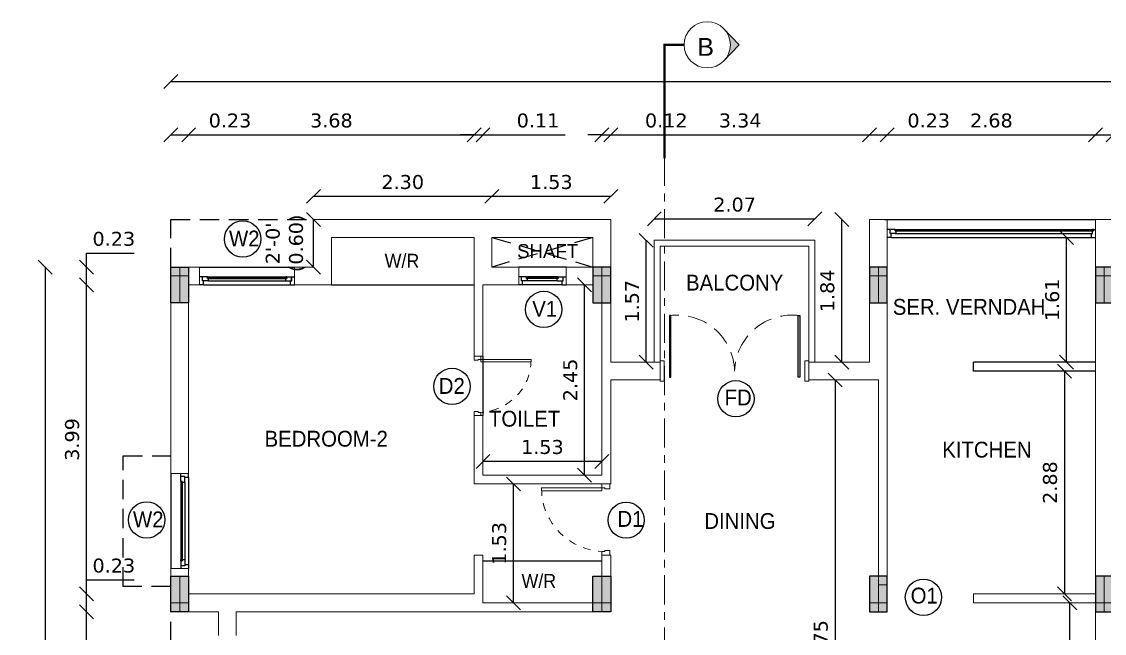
# Model space of a CAD drawing. Header units: metres. Extents: x 922 to 1088, y 813 to 878.
# Drawn here: x 1018.71 to 1032.67, y 835.7 to 843.59 of the extents above; entities that cross this region are included whole.
import ezdxf
from ezdxf.enums import TextEntityAlignment as Align

# ---------------------------------------------------------------- set-up
doc = ezdxf.new("R2010")
doc.units = ezdxf.units.M
doc.header["$MEASUREMENT"] = 0
doc.header["$PDMODE"] = 2
doc.header["$PDSIZE"] = 50
doc.linetypes.add('CENTER', pattern=[2, 1.25, -0.25, 0.25, -0.25])
doc.linetypes.add('HIDDEN', pattern=[0.375, 0.25, -0.125])
doc.layers.get('0').update_dxf_attribs({"lineweight": 0})
doc.layers.get('Defpoints').update_dxf_attribs({"lineweight": 0})
for name, color, linetype in [('ABOVE', 250, 'HIDDEN'), ('col hat', 254, 'Continuous'), ('COLUMN', 2, 'Continuous'), ('F.COL', 5, 'Continuous'), ('glass', 4, 'Continuous'), ('LEVEL', 40, 'Continuous'), ('ROOM TEXT SCH', 7, 'Continuous'), ('WIN TEXT', 7, 'Continuous'), ('window', 252, 'Continuous')]:
    doc.layers.add(name, color=color, linetype=linetype)
for name, color, linetype, lineweight in [('DOOR', 8, 'Continuous', 0), ('ED', 30, 'Continuous', 0), ('ROOM TEXT', 7, 'Continuous', 0), ('SECLINE', 2, 'CENTER', 0), ('TITLE', 222, 'Continuous', 0), ('wall', 7, 'Continuous', 0)]:
    doc.layers.add(name, color=color, linetype=linetype, lineweight=lineweight)
doc.styles.add('GRIDTEXT', font='arial.ttf', dxfattribs={"height": 6})
doc.styles.get("Standard").update_dxf_attribs({"font": 'verdana.ttf', "height": 0.18})
doc.styles.add('UATEXT', font='GOTHIC.TTF')
doc.styles.add('USA TEXT', font='GOTHIC.TTF', dxfattribs={"width": 0.8})
doc.dimstyles.new('ED', dxfattribs={"dimscale": 0, "dimtxt": 0.18, "dimasz": 0.18, "dimexe": 0, "dimexo": 0, "dimgap": 0.09, "dimtad": 1, "dimtoh": 1, "dimzin": 3, "dimdsep": 46, "dimtxsty": 'Standard', "dimblk": 'OBLIQUE', "dimcen": 0.09, "dimse1": 1, "dimse2": 1, "dimclrd": 251, "dimclrt": 30, "dimadec": 0, "dimazin": 0, "dimtfac": 1, "dimtmove": 0, "dimatfit": 3, "dimldrblk": 'ARCHTICK', "dimfxl": 0, "dimtolj": 1, "dimtzin": 0, "dimarcsym": 0})

# ---------------------------------------------------------------- blocks, each defined once
blk = doc.blocks.new('VEN')
at = {"layer": 'window', "color": 252}
for p, q in [((-4, 10.53), (-4, 12)), ((0, 10), (0, 12)), ((-1.97, 10.53), (-4, 10.53)), ((-2, 10.5), (-4, 10.5)), ((-4, 8.02), (-4, 10.5)), ((-3.23, 8.02), (-4, 8.02)), ((-3.5, 8), (-4, 8)), ((-4, 8), (-4, 7.5)), ((-3.5, 7.5), (-4, 7.5)), ((-3.5, 7.5), (-3.5, 8)), ((-3.23, 8.02), (-3.23, 7.5)), ((-2, 7.5), (-3.23, 7.5)), ((-2, 7.5), (-2, 10.5)), ((-1.97, 10), (-1.97, 10.53)), ((0, 10), (-1.97, 10)), ((0, 10), (0, -10)), ((-3.5, -7.5), (-4, -7.5)), ((-4, -8), (-4, -7.5)), ((-3.5, -8), (-4, -8)), ((-4, -8.02), (-4, -10.5)), ((-3.23, -8.02), (-4, -8.02)), ((-2, -10.5), (-4, -10.5)), ((-4, -10.53), (-4, -12)), ((-1.97, -10.53), (-4, -10.53)), ((-3.5, -7.5), (-3.5, -8)), ((-3.49, -8), (-3.25, -8)), ((-2, -7.5), (-3.23, -7.5)), ((-3.23, -8.02), (-3.23, -7.5)), ((-2, -7.5), (-2, -10.5)), ((0, -10), (-1.97, -10)), ((-1.97, -10), (-1.97, -10.53)), ((0, -10), (0, -12))]:
    blk.add_line(p, q, dxfattribs=at)
at = {"layer": 'window', "color": 250}
for p, q in [((-4, 7.5), (-4, -7.5)), ((-2, 7.5), (-2, -7.5))]:
    blk.add_line(p, q, dxfattribs=at)
at = {"layer": 'window', "color": 4}
for p, q in [((-3.49, 8), (-3.49, -8)), ((-3.49, 8), (-3.25, 8)), ((-3.25, 8), (-3.25, -8))]:
    blk.add_line(p, q, dxfattribs=at)
blk = doc.blocks.new('door 3')
at = {"layer": 'DOOR', "color": 252}
for p, q in [((0, 36), (0, 33.54)), ((0, 33.54), (2.5, 33.54)), ((2.5, 34.04), (4, 34.04)), ((2.5, 34.04), (2.5, 33.54)), ((4, 36), (4, 34.04)), ((0, 2.5), (0, 0)), ((0, 2.5), (2.5, 2.5)), ((2.5, 2.5), (2.5, 2)), ((2.5, 2), (4, 2)), ((4, 2), (4, 0))]:
    blk.add_line(p, q, dxfattribs=at)
at = {"layer": 'DOOR'}
blk.add_lwpolyline([(34.54, 2), (4, 2), (4, 3.5), (34.54, 3.5)], close=True, dxfattribs=at)
at = {"layer": 'DOOR', "color": 233, "linetype": 'HIDDEN'}
blk.add_arc((2.5, 2), 32.03, 0, 90, dxfattribs=at)
blk = doc.blocks.new('WIN LARGE')
at = {"layer": 'window', "color": 252}
for p, q in [((-22, 9), (-24, 9)), ((-22.53, 7.03), (-22.53, 5)), ((-22, 7.03), (-22.53, 7.03)), ((-22.5, 7), (-22.5, 5)), ((-19.5, 7), (-22.5, 7)), ((-22, 9), (22, 9)), ((-22, 9), (-22, 7.03)), ((-20.02, 5.77), (-20.02, 5)), ((-20.02, 5.77), (-19.5, 5.77)), ((-20, 5.5), (-20, 5)), ((-19.5, 5.5), (-20, 5.5)), ((-19.5, 7), (-19.5, 5.77)), ((-19.5, 5.5), (-19.5, 5)), ((19.5, 7), (22.5, 7)), ((19.5, 7), (19.5, 5.77)), ((20.02, 5.77), (19.5, 5.77)), ((19.5, 5.5), (20, 5.5)), ((19.5, 5.5), (19.5, 5)), ((20, 5.51), (20, 5.75)), ((20, 5.5), (20, 5)), ((20.02, 5.77), (20.02, 5)), ((22, 9), (22, 7.03)), ((22, 9), (24, 9)), ((22, 7.03), (22.53, 7.03)), ((22.5, 7), (22.5, 5)), ((22.53, 7.03), (22.53, 5)), ((-22.53, 5), (-24, 5)), ((-24, 0), (24, 0)), ((-20.02, 5), (-22.5, 5)), ((-20, 5), (-19.5, 5)), ((20, 5), (19.5, 5)), ((20.02, 5), (22.5, 5)), ((22.53, 5), (24, 5))]:
    blk.add_line(p, q, dxfattribs=at)
at = {"layer": 'window', "color": 4}
for p, q in [((-20, 5.75), (20, 5.75)), ((-20, 5.51), (-20, 5.75)), ((-20, 5.51), (20, 5.51))]:
    blk.add_line(p, q, dxfattribs=at)
at = {"layer": 'window', "color": 250}
for p, q in [((-19.5, 7), (19.5, 7)), ((-19.5, 5), (19.5, 5))]:
    blk.add_line(p, q, dxfattribs=at)
blk = doc.blocks.new('A$C2E3D07F4')
at = {"layer": 'col hat'}
h = blk.add_hatch(color=256, dxfattribs=at)
h.paths.add_polyline_path([(-4.5, 0), (-9, 0), (-9, -4.5), (-4.5, -4.5)])
h.paths.add_polyline_path([(-4.5, -4.5), (0, -4.5), (0, 0), (-4.5, 0)])
h.paths.add_polyline_path([(-4.5, -18), (0, -18), (0, -4.5), (-4.5, -4.5)])
h.paths.add_polyline_path([(-4.5, -4.5), (-9, -4.5), (-9, -18), (-4.5, -18)])
at = {"layer": 'COLUMN', "linetype": 'ByBlock'}
blk.add_lwpolyline([(0, 0), (-9, 0), (-9, -18), (0, -18)], close=True, dxfattribs=at)
at = {"layer": 'Defpoints', "color": 1}
for p, q in [((-4.5, 0), (-4.5, -18)), ((-9, -4.5), (0, -4.5))]:
    blk.add_line(p, q, dxfattribs=at)
blk = doc.blocks.new('fc')
at = {"layer": 'F.COL'}
h = blk.add_hatch(color=256, dxfattribs=at)
h.paths.add_polyline_path([(-4.5, 9), (-18, 9), (-18, 4.5), (-4.5, 4.5)])
h.paths.add_polyline_path([(-4.5, 4.5), (-18, 4.5), (-18, 0), (-4.5, 0)])
h.paths.add_polyline_path([(0, 4.5), (-4.5, 4.5), (-4.5, 0), (0, 0)])
h.paths.add_polyline_path([(0, 9), (-4.5, 9), (-4.5, 4.5), (0, 4.5)])
at = {"layer": 'Defpoints', "color": 1}
for p, q in [((-4.5, 0), (-4.5, 9)), ((0, 4.5), (-18, 4.5))]:
    blk.add_line(p, q, dxfattribs=at)
at = {"layer": 'F.COL'}
blk.add_lwpolyline([(-18, 9), (-18, 0), (0, 0), (0, 9)], close=True, dxfattribs=at)
blk = doc.blocks.new('_Oblique')
at = {"color": 0, "linetype": 'ByBlock', "lineweight": -2}
blk.add_line((-0.5, -0.5), (0.5, 0.5), dxfattribs=at)
blk = doc.blocks.new('*D93')
at = {"layer": 'Defpoints', "color": 0}
for p in [(1020.867, 842.131), (1020.637, 840.425), (1020.867, 840.425)]:
    blk.add_point(p, dxfattribs=at)
at = {"layer": 'ED', "color": 251, "lineweight": -2}
for p, q in [((1020.637, 842.131), (1020.867, 842.131)), ((1020.867, 842.131), (1021.754, 842.131))]:
    blk.add_line(p, q, dxfattribs=at)
at = {"layer": 'ED', "color": 251, "lineweight": -2, "xscale": 0.18, "yscale": 0.18, "zscale": 0.18, "rotation": 180}
blk.add_blockref('_Oblique', (1020.637, 842.131), dxfattribs=at)
at = {"layer": 'ED', "color": 251, "lineweight": -2, "xscale": 0.18, "yscale": 0.18, "zscale": 0.18}
blk.add_blockref('_Oblique', (1020.867, 842.131), dxfattribs=at)
at = {"layer": 'ED', "color": 30, "insert": (1021.4, 842.315), "char_height": 0.18, "attachment_point": 5}
blk.add_mtext('\\A1;0.23', dxfattribs=at)
blk = doc.blocks.new('_ArchTick')
at = {"color": 0, "const_width": 0.15}
blk.add_lwpolyline([(-0.5, -0.5), (0.5, 0.5)], dxfattribs=at)
blk = doc.blocks.new('*D94')
at = {"layer": 'Defpoints', "color": 0}
for p in [(1024.548, 842.131), (1024.548, 840.808), (1020.867, 840.425)]:
    blk.add_point(p, dxfattribs=at)
at = {"layer": 'ED', "color": 251, "lineweight": -2}
blk.add_line((1020.867, 842.131), (1024.548, 842.131), dxfattribs=at)
at = {"layer": 'ED', "color": 251, "lineweight": -2, "xscale": 0.18, "yscale": 0.18, "zscale": 0.18, "rotation": 180}
blk.add_blockref('_Oblique', (1020.867, 842.131), dxfattribs=at)
at = {"layer": 'ED', "color": 251, "lineweight": -2, "xscale": 0.18, "yscale": 0.18, "zscale": 0.18}
blk.add_blockref('_Oblique', (1024.548, 842.131), dxfattribs=at)
at = {"layer": 'ED', "color": 30, "insert": (1022.707, 842.315), "char_height": 0.18, "attachment_point": 5}
blk.add_mtext('\\A1;3.68', dxfattribs=at)
blk = doc.blocks.new('*D95')
at = {"layer": 'Defpoints', "color": 0}
for p in [(1024.662, 842.131), (1024.548, 840.808), (1024.662, 840.195)]:
    blk.add_point(p, dxfattribs=at)
at = {"layer": 'ED', "color": 251, "lineweight": -2}
for p, q in [((1024.548, 842.131), (1024.368, 842.131)), ((1024.548, 842.131), (1024.662, 842.131)), ((1024.662, 842.131), (1025.721, 842.131))]:
    blk.add_line(p, q, dxfattribs=at)
at = {"layer": 'ED', "color": 251, "lineweight": -2, "xscale": 0.18, "yscale": 0.18, "zscale": 0.18}
blk.add_blockref('_Oblique', (1024.548, 842.131), dxfattribs=at)
at = {"layer": 'ED', "color": 251, "lineweight": -2, "xscale": 0.18, "yscale": 0.18, "zscale": 0.18, "rotation": 180}
blk.add_blockref('_Oblique', (1024.662, 842.131), dxfattribs=at)
at = {"layer": 'ED', "color": 30, "insert": (1025.371, 842.315), "char_height": 0.18, "attachment_point": 5}
blk.add_mtext('\\A1;0.11', dxfattribs=at)
blk = doc.blocks.new('*D96')
at = {"layer": 'Defpoints', "color": 0}
for p in [(1026.31, 842.131), (1026.31, 841.038), (1026.195, 839.965)]:
    blk.add_point(p, dxfattribs=at)
at = {"layer": 'ED', "color": 251, "lineweight": -2}
for p, q in [((1026.195, 842.131), (1026.015, 842.131)), ((1026.195, 842.131), (1026.31, 842.131)), ((1026.31, 842.131), (1027.38, 842.131))]:
    blk.add_line(p, q, dxfattribs=at)
at = {"layer": 'ED', "color": 251, "lineweight": -2, "xscale": 0.18, "yscale": 0.18, "zscale": 0.18}
blk.add_blockref('_Oblique', (1026.195, 842.131), dxfattribs=at)
at = {"layer": 'ED', "color": 251, "lineweight": -2, "xscale": 0.18, "yscale": 0.18, "zscale": 0.18, "rotation": 180}
blk.add_blockref('_Oblique', (1026.31, 842.131), dxfattribs=at)
at = {"layer": 'ED', "color": 30, "insert": (1027.025, 842.315), "char_height": 0.18, "attachment_point": 5}
blk.add_mtext('\\A1;0.12', dxfattribs=at)
blk = doc.blocks.new('*D97')
at = {"layer": 'Defpoints', "color": 0}
for p in [(1029.645, 842.131), (1026.31, 841.038), (1029.645, 841.038)]:
    blk.add_point(p, dxfattribs=at)
at = {"layer": 'ED', "color": 251, "lineweight": -2}
blk.add_line((1026.31, 842.131), (1029.645, 842.131), dxfattribs=at)
at = {"layer": 'ED', "color": 251, "lineweight": -2, "xscale": 0.18, "yscale": 0.18, "zscale": 0.18, "rotation": 180}
blk.add_blockref('_Oblique', (1026.31, 842.131), dxfattribs=at)
at = {"layer": 'ED', "color": 251, "lineweight": -2, "xscale": 0.18, "yscale": 0.18, "zscale": 0.18}
blk.add_blockref('_Oblique', (1029.645, 842.131), dxfattribs=at)
at = {"layer": 'ED', "color": 30, "insert": (1027.978, 842.315), "char_height": 0.18, "attachment_point": 5}
blk.add_mtext('\\A1;3.34', dxfattribs=at)
blk = doc.blocks.new('*D98')
at = {"layer": 'Defpoints', "color": 0}
for p in [(1029.875, 842.131), (1029.645, 841.038), (1029.875, 841.038)]:
    blk.add_point(p, dxfattribs=at)
at = {"layer": 'ED', "color": 251, "lineweight": -2}
for p, q in [((1029.645, 842.131), (1029.875, 842.131)), ((1029.875, 842.131), (1030.762, 842.131))]:
    blk.add_line(p, q, dxfattribs=at)
at = {"layer": 'ED', "color": 251, "lineweight": -2, "xscale": 0.18, "yscale": 0.18, "zscale": 0.18, "rotation": 180}
blk.add_blockref('_Oblique', (1029.645, 842.131), dxfattribs=at)
at = {"layer": 'ED', "color": 251, "lineweight": -2, "xscale": 0.18, "yscale": 0.18, "zscale": 0.18}
blk.add_blockref('_Oblique', (1029.875, 842.131), dxfattribs=at)
at = {"layer": 'ED', "color": 30, "insert": (1030.409, 842.315), "char_height": 0.18, "attachment_point": 5}
blk.add_mtext('\\A1;0.23', dxfattribs=at)
blk = doc.blocks.new('*D99')
at = {"layer": 'Defpoints', "color": 0}
for p in [(1032.558, 842.131), (1029.875, 841.038), (1032.558, 841.038)]:
    blk.add_point(p, dxfattribs=at)
at = {"layer": 'ED', "color": 251, "lineweight": -2}
blk.add_line((1029.875, 842.131), (1032.558, 842.131), dxfattribs=at)
at = {"layer": 'ED', "color": 251, "lineweight": -2, "xscale": 0.18, "yscale": 0.18, "zscale": 0.18, "rotation": 180}
blk.add_blockref('_Oblique', (1029.875, 842.131), dxfattribs=at)
at = {"layer": 'ED', "color": 251, "lineweight": -2, "xscale": 0.18, "yscale": 0.18, "zscale": 0.18}
blk.add_blockref('_Oblique', (1032.558, 842.131), dxfattribs=at)
at = {"layer": 'ED', "color": 30, "insert": (1031.217, 842.315), "char_height": 0.18, "attachment_point": 5}
blk.add_mtext('\\A1;2.68', dxfattribs=at)
blk = doc.blocks.new('*D100')
at = {"layer": 'Defpoints', "color": 0}
for p in [(1032.788, 842.131), (1032.558, 841.038), (1032.788, 841.038)]:
    blk.add_point(p, dxfattribs=at)
at = {"layer": 'ED', "color": 251, "lineweight": -2}
for p, q in [((1032.558, 842.131), (1032.788, 842.131)), ((1032.788, 842.131), (1033.675, 842.131))]:
    blk.add_line(p, q, dxfattribs=at)
at = {"layer": 'ED', "color": 251, "lineweight": -2, "xscale": 0.18, "yscale": 0.18, "zscale": 0.18, "rotation": 180}
blk.add_blockref('_Oblique', (1032.558, 842.131), dxfattribs=at)
at = {"layer": 'ED', "color": 251, "lineweight": -2, "xscale": 0.18, "yscale": 0.18, "zscale": 0.18}
blk.add_blockref('_Oblique', (1032.788, 842.131), dxfattribs=at)
at = {"layer": 'ED', "color": 30, "insert": (1033.322, 842.315), "char_height": 0.18, "attachment_point": 5}
blk.add_mtext('\\A1;0.23', dxfattribs=at)
blk = doc.blocks.new('*D14')
at = {"layer": 'Defpoints', "color": 0}
for p in [(1022.287, 841.038), (1022.478, 841.038), (1022.287, 840.425)]:
    blk.add_point(p, dxfattribs=at)
at = {"layer": 'ED', "color": 251, "lineweight": -2}
blk.add_line((1022.478, 840.425), (1022.478, 841.038), dxfattribs=at)
at = {"layer": 'ED', "color": 251, "lineweight": -2, "xscale": 0.18, "yscale": 0.18, "zscale": 0.18}
for p, rotation in [((1022.478, 841.038), 90), ((1022.478, 840.425), 270)]:
    blk.add_blockref('_Oblique', p, dxfattribs=dict(at, rotation=rotation))
at = {"layer": 'ED', "color": 30, "insert": (1022.117, 840.731), "char_height": 0.18, "attachment_point": 5, "rotation": 90}
blk.add_mtext("\\A1;2'-0'\\P(0.60)  ", dxfattribs=at)
blk = doc.blocks.new('*D109')
at = {"layer": 'Defpoints', "color": 0}
for p in [(1024.777, 841.338), (1022.478, 841.038), (1024.777, 840.808)]:
    blk.add_point(p, dxfattribs=at)
at = {"layer": 'ED', "color": 251, "lineweight": -2}
blk.add_line((1022.478, 841.338), (1024.777, 841.338), dxfattribs=at)
at = {"layer": 'ED', "color": 251, "lineweight": -2, "xscale": 0.18, "yscale": 0.18, "zscale": 0.18, "rotation": 180}
blk.add_blockref('_Oblique', (1022.478, 841.338), dxfattribs=at)
at = {"layer": 'ED', "color": 251, "lineweight": -2, "xscale": 0.18, "yscale": 0.18, "zscale": 0.18}
blk.add_blockref('_Oblique', (1024.777, 841.338), dxfattribs=at)
at = {"layer": 'ED', "color": 30, "insert": (1023.627, 841.521), "char_height": 0.18, "attachment_point": 5}
blk.add_mtext('\\A1;2.30', dxfattribs=at)
blk = doc.blocks.new('*D110')
at = {"layer": 'Defpoints', "color": 0}
for p in [(1026.31, 841.338), (1026.31, 841.038), (1024.777, 840.808)]:
    blk.add_point(p, dxfattribs=at)
at = {"layer": 'ED', "color": 251, "lineweight": -2}
blk.add_line((1024.777, 841.338), (1026.31, 841.338), dxfattribs=at)
at = {"layer": 'ED', "color": 251, "lineweight": -2, "xscale": 0.18, "yscale": 0.18, "zscale": 0.18, "rotation": 180}
blk.add_blockref('_Oblique', (1024.777, 841.338), dxfattribs=at)
at = {"layer": 'ED', "color": 251, "lineweight": -2, "xscale": 0.18, "yscale": 0.18, "zscale": 0.18}
blk.add_blockref('_Oblique', (1026.31, 841.338), dxfattribs=at)
at = {"layer": 'ED', "color": 30, "insert": (1025.543, 841.521), "char_height": 0.18, "attachment_point": 5}
blk.add_mtext('\\A1;1.53', dxfattribs=at)
blk = doc.blocks.new('*D111')
at = {"layer": 'Defpoints', "color": 0}
for p in [(1026.767, 840.77), (1026.871, 840.77), (1026.871, 839.198)]:
    blk.add_point(p, dxfattribs=at)
at = {"layer": 'ED', "color": 251, "lineweight": -2}
blk.add_line((1026.767, 839.198), (1026.767, 840.77), dxfattribs=at)
at = {"layer": 'ED', "color": 251, "lineweight": -2, "xscale": 0.18, "yscale": 0.18, "zscale": 0.18}
for p, rotation in [((1026.767, 840.77), 90), ((1026.767, 839.198), 270)]:
    blk.add_blockref('_Oblique', p, dxfattribs=dict(at, rotation=rotation))
at = {"layer": 'ED', "color": 30, "insert": (1026.584, 839.984), "char_height": 0.18, "attachment_point": 5, "rotation": 90}
blk.add_mtext('\\A1;1.57', dxfattribs=at)
blk = doc.blocks.new('*D112')
at = {"layer": 'Defpoints', "color": 0}
for p in [(1028.941, 841.046), (1026.871, 840.77), (1028.941, 840.77)]:
    blk.add_point(p, dxfattribs=at)
at = {"layer": 'ED', "color": 251, "lineweight": -2}
blk.add_line((1026.871, 841.046), (1028.941, 841.046), dxfattribs=at)
at = {"layer": 'ED', "color": 251, "lineweight": -2, "xscale": 0.18, "yscale": 0.18, "zscale": 0.18, "rotation": 180}
blk.add_blockref('_Oblique', (1026.871, 841.046), dxfattribs=at)
at = {"layer": 'ED', "color": 251, "lineweight": -2, "xscale": 0.18, "yscale": 0.18, "zscale": 0.18}
blk.add_blockref('_Oblique', (1028.941, 841.046), dxfattribs=at)
at = {"layer": 'ED', "color": 30, "insert": (1027.906, 841.23), "char_height": 0.18, "attachment_point": 5}
blk.add_mtext('\\A1;2.07', dxfattribs=at)
blk = doc.blocks.new('*D15')
at = {"layer": 'Defpoints', "color": 0}
for p in [(1029.287, 841.038), (1029.492, 841.038), (1029.492, 839.198)]:
    blk.add_point(p, dxfattribs=at)
at = {"layer": 'ED', "color": 251, "lineweight": -2}
blk.add_line((1029.287, 839.198), (1029.287, 841.038), dxfattribs=at)
at = {"layer": 'ED', "color": 251, "lineweight": -2, "xscale": 0.18, "yscale": 0.18, "zscale": 0.18}
for p, rotation in [((1029.287, 841.038), 90), ((1029.287, 839.198), 270)]:
    blk.add_blockref('_Oblique', p, dxfattribs=dict(at, rotation=rotation))
at = {"layer": 'ED', "color": 30, "insert": (1029.103, 840.118), "char_height": 0.18, "attachment_point": 5, "rotation": 90}
blk.add_mtext('\\A1;1.84', dxfattribs=at)
blk = doc.blocks.new('*D113')
at = {"layer": 'Defpoints', "color": 0}
for p in [(1032.185, 840.808), (1032.558, 840.808), (1032.558, 839.198)]:
    blk.add_point(p, dxfattribs=at)
at = {"layer": 'ED', "color": 251, "lineweight": -2}
blk.add_line((1032.185, 839.198), (1032.185, 840.808), dxfattribs=at)
at = {"layer": 'ED', "color": 251, "lineweight": -2, "xscale": 0.18, "yscale": 0.18, "zscale": 0.18}
for p, rotation in [((1032.185, 840.808), 90), ((1032.185, 839.198), 270)]:
    blk.add_blockref('_Oblique', p, dxfattribs=dict(at, rotation=rotation))
at = {"layer": 'ED', "color": 30, "insert": (1032.002, 840.003), "char_height": 0.18, "attachment_point": 5, "rotation": 90}
blk.add_mtext('\\A1;1.61', dxfattribs=at)
blk = doc.blocks.new('*D16')
at = {"layer": 'Defpoints', "color": 0}
for p in [(1046.282, 842.821), (1020.637, 842.131), (1046.282, 842.131)]:
    blk.add_point(p, dxfattribs=at)
at = {"layer": 'ED', "color": 251, "lineweight": -2}
blk.add_line((1020.637, 842.821), (1046.282, 842.821), dxfattribs=at)
at = {"layer": 'ED', "color": 251, "lineweight": -2, "xscale": 0.18, "yscale": 0.18, "zscale": 0.18, "rotation": 180}
blk.add_blockref('_Oblique', (1020.637, 842.821), dxfattribs=at)
at = {"layer": 'ED', "color": 251, "lineweight": -2, "xscale": 0.18, "yscale": 0.18, "zscale": 0.18}
blk.add_blockref('_Oblique', (1046.282, 842.821), dxfattribs=at)
at = {"layer": 'ED', "color": 30, "insert": (1033.459, 843.005), "char_height": 0.18, "attachment_point": 5}
blk.add_mtext('\\A1;25.65', dxfattribs=at)
blk = doc.blocks.new('*D119')
at = {"layer": 'Defpoints', "color": 0}
for p in [(1019.549, 835.978), (1020.637, 835.978), (1021.48, 832.221)]:
    blk.add_point(p, dxfattribs=at)
at = {"layer": 'ED', "color": 251, "lineweight": -2}
blk.add_line((1019.549, 832.221), (1019.549, 835.978), dxfattribs=at)
at = {"layer": 'ED', "color": 251, "lineweight": -2, "xscale": 0.18, "yscale": 0.18, "zscale": 0.18}
for p, rotation in [((1019.549, 835.978), 90), ((1019.549, 832.221), 270)]:
    blk.add_blockref('_Oblique', p, dxfattribs=dict(at, rotation=rotation))
at = {"layer": 'ED', "color": 30, "insert": (1019.365, 834.1), "char_height": 0.18, "attachment_point": 5, "rotation": 90}
blk.add_mtext('\\A1;3.76', dxfattribs=at)
blk = doc.blocks.new('*D120')
at = {"layer": 'Defpoints', "color": 0}
for p in [(1019.549, 836.208), (1020.867, 836.208), (1020.637, 835.978)]:
    blk.add_point(p, dxfattribs=at)
at = {"layer": 'ED', "color": 251, "lineweight": -2}
for p, q in [((1019.549, 836.208), (1019.549, 836.388)), ((1019.549, 836.388), (1020.166, 836.388)), ((1019.549, 835.978), (1019.549, 836.208))]:
    blk.add_line(p, q, dxfattribs=at)
at = {"layer": 'ED', "color": 251, "lineweight": -2, "xscale": 0.18, "yscale": 0.18, "zscale": 0.18}
for p, rotation in [((1019.549, 836.208), 90), ((1019.549, 835.978), 270)]:
    blk.add_blockref('_Oblique', p, dxfattribs=dict(at, rotation=rotation))
at = {"layer": 'ED', "color": 30, "insert": (1019.902, 836.572), "char_height": 0.18, "attachment_point": 5}
blk.add_mtext('\\A1;0.23', dxfattribs=at)
blk = doc.blocks.new('*D121')
at = {"layer": 'Defpoints', "color": 0}
for p in [(1019.549, 840.195), (1020.867, 840.195), (1020.867, 836.208)]:
    blk.add_point(p, dxfattribs=at)
at = {"layer": 'ED', "color": 251, "lineweight": -2}
blk.add_line((1019.549, 836.208), (1019.549, 840.195), dxfattribs=at)
at = {"layer": 'ED', "color": 251, "lineweight": -2, "xscale": 0.18, "yscale": 0.18, "zscale": 0.18}
for p, rotation in [((1019.549, 840.195), 90), ((1019.549, 836.208), 270)]:
    blk.add_blockref('_Oblique', p, dxfattribs=dict(at, rotation=rotation))
at = {"layer": 'ED', "color": 30, "insert": (1019.365, 838.201), "char_height": 0.18, "attachment_point": 5, "rotation": 90}
blk.add_mtext('\\A1;3.99', dxfattribs=at)
blk = doc.blocks.new('*D122')
at = {"layer": 'Defpoints', "color": 0}
for p in [(1019.549, 840.425), (1021.005, 840.425), (1020.867, 840.195)]:
    blk.add_point(p, dxfattribs=at)
at = {"layer": 'ED', "color": 251, "lineweight": -2}
for p, q in [((1019.549, 840.425), (1019.549, 840.605)), ((1019.549, 840.605), (1020.166, 840.605)), ((1019.549, 840.195), (1019.549, 840.425))]:
    blk.add_line(p, q, dxfattribs=at)
at = {"layer": 'ED', "color": 251, "lineweight": -2, "xscale": 0.18, "yscale": 0.18, "zscale": 0.18}
for p, rotation in [((1019.549, 840.425), 90), ((1019.549, 840.195), 270)]:
    blk.add_blockref('_Oblique', p, dxfattribs=dict(at, rotation=rotation))
at = {"layer": 'ED', "color": 30, "insert": (1019.902, 840.788), "char_height": 0.18, "attachment_point": 5}
blk.add_mtext('\\A1;0.23', dxfattribs=at)
blk = doc.blocks.new('*D17')
at = {"layer": 'Defpoints', "color": 0}
for p in [(1019.741, 840.425), (1019.016, 825.896), (1019.741, 825.896)]:
    blk.add_point(p, dxfattribs=at)
at = {"layer": 'ED', "color": 251, "lineweight": -2}
blk.add_line((1019.016, 840.425), (1019.016, 825.896), dxfattribs=at)
at = {"layer": 'ED', "color": 251, "lineweight": -2, "xscale": 0.18, "yscale": 0.18, "zscale": 0.18}
for p, rotation in [((1019.016, 840.425), 90), ((1019.016, 825.896), 270)]:
    blk.add_blockref('_Oblique', p, dxfattribs=dict(at, rotation=rotation))
at = {"layer": 'ED', "color": 30, "insert": (1018.832, 833.16), "char_height": 0.18, "attachment_point": 5, "rotation": 90}
blk.add_mtext('\\A1;14.53', dxfattribs=at)
blk = doc.blocks.new('*D126')
at = {"layer": 'Defpoints', "color": 0}
for p in [(1025.971, 840.195), (1026.195, 840.195), (1026.195, 837.741)]:
    blk.add_point(p, dxfattribs=at)
at = {"layer": 'ED', "color": 251, "lineweight": -2}
blk.add_line((1025.971, 837.741), (1025.971, 840.195), dxfattribs=at)
at = {"layer": 'ED', "color": 251, "lineweight": -2, "xscale": 0.18, "yscale": 0.18, "zscale": 0.18}
for p, rotation in [((1025.971, 840.195), 90), ((1025.971, 837.741), 270)]:
    blk.add_blockref('_Oblique', p, dxfattribs=dict(at, rotation=rotation))
at = {"layer": 'ED', "color": 30, "insert": (1025.788, 838.968), "char_height": 0.18, "attachment_point": 5, "rotation": 90}
blk.add_mtext('\\A1;2.45', dxfattribs=at)
blk = doc.blocks.new('*D127')
at = {"layer": 'Defpoints', "color": 0}
for p in [(1024.662, 837.918), (1024.662, 837.741), (1026.195, 837.741)]:
    blk.add_point(p, dxfattribs=at)
at = {"layer": 'ED', "color": 251, "lineweight": -2}
blk.add_line((1026.195, 837.918), (1024.662, 837.918), dxfattribs=at)
at = {"layer": 'ED', "color": 251, "lineweight": -2, "xscale": 0.18, "yscale": 0.18, "zscale": 0.18, "rotation": 180}
blk.add_blockref('_Oblique', (1024.662, 837.918), dxfattribs=at)
at = {"layer": 'ED', "color": 251, "lineweight": -2, "xscale": 0.18, "yscale": 0.18, "zscale": 0.18}
blk.add_blockref('_Oblique', (1026.195, 837.918), dxfattribs=at)
at = {"layer": 'ED', "color": 30, "insert": (1025.428, 838.102), "char_height": 0.18, "attachment_point": 5}
blk.add_mtext('\\A1;1.53', dxfattribs=at)
blk = doc.blocks.new('*D128')
at = {"layer": 'Defpoints', "color": 0}
for p in [(1024.662, 837.626), (1025.056, 837.626), (1024.662, 836.093)]:
    blk.add_point(p, dxfattribs=at)
at = {"layer": 'ED', "color": 251, "lineweight": -2}
blk.add_line((1025.056, 836.093), (1025.056, 837.626), dxfattribs=at)
at = {"layer": 'ED', "color": 251, "lineweight": -2, "xscale": 0.18, "yscale": 0.18, "zscale": 0.18}
for p, rotation in [((1025.056, 837.626), 90), ((1025.056, 836.093), 270)]:
    blk.add_blockref('_Oblique', p, dxfattribs=dict(at, rotation=rotation))
at = {"layer": 'ED', "color": 30, "insert": (1024.872, 836.86), "char_height": 0.18, "attachment_point": 5, "rotation": 90}
blk.add_mtext('\\A1;1.53', dxfattribs=at)
blk = doc.blocks.new('*D129')
at = {"layer": 'Defpoints', "color": 0}
for p in [(1032.229, 836.093), (1032.558, 836.093), (1032.558, 834.061)]:
    blk.add_point(p, dxfattribs=at)
at = {"layer": 'ED', "color": 251, "lineweight": -2}
blk.add_line((1032.229, 834.061), (1032.229, 836.093), dxfattribs=at)
at = {"layer": 'ED', "color": 251, "lineweight": -2, "xscale": 0.18, "yscale": 0.18, "zscale": 0.18}
for p, rotation in [((1032.229, 836.093), 90), ((1032.229, 834.061), 270)]:
    blk.add_blockref('_Oblique', p, dxfattribs=dict(at, rotation=rotation))
at = {"layer": 'ED', "color": 30, "insert": (1032.046, 835.077), "char_height": 0.18, "attachment_point": 5, "rotation": 90}
blk.add_mtext('\\A1;2.03', dxfattribs=at)
blk = doc.blocks.new('*D147')
at = {"layer": 'Defpoints', "color": 0}
for p in [(1029.76, 838.968), (1029.202, 832.221), (1029.76, 832.221)]:
    blk.add_point(p, dxfattribs=at)
at = {"layer": 'ED', "color": 251, "lineweight": -2}
blk.add_line((1029.202, 838.968), (1029.202, 832.221), dxfattribs=at)
at = {"layer": 'ED', "color": 251, "lineweight": -2, "xscale": 0.18, "yscale": 0.18, "zscale": 0.18}
for p, rotation in [((1029.202, 838.968), 90), ((1029.202, 832.221), 270)]:
    blk.add_blockref('_Oblique', p, dxfattribs=dict(at, rotation=rotation))
at = {"layer": 'ED', "color": 30, "insert": (1029.018, 835.595), "char_height": 0.18, "attachment_point": 5, "rotation": 90}
blk.add_mtext('\\A1;6.75', dxfattribs=at)
blk = doc.blocks.new('*D224')
at = {"layer": 'Defpoints', "color": 0}
for p in [(1032.005, 839.083), (1032.005, 836.208), (1032.158, 836.208)]:
    blk.add_point(p, dxfattribs=at)
at = {"layer": 'TITLE', "color": 251, "lineweight": -2}
blk.add_line((1032.158, 839.083), (1032.158, 836.208), dxfattribs=at)
at = {"layer": 'TITLE', "color": 251, "lineweight": -2, "xscale": 0.18, "yscale": 0.18, "zscale": 0.18}
for p, rotation in [((1032.158, 839.083), 90), ((1032.158, 836.208), 270)]:
    blk.add_blockref('_Oblique', p, dxfattribs=dict(at, rotation=rotation))
at = {"layer": 'TITLE', "color": 30, "insert": (1031.974, 837.645), "char_height": 0.18, "attachment_point": 5, "rotation": 90}
blk.add_mtext('\\A1;2.88', dxfattribs=at)

msp = doc.modelspace()

# ---------------------------------------------------------------- hatches: boundary and pattern name
at = {"layer": 'SECLINE'}
msp.add_hatch(color=41, dxfattribs=at).paths.add_polyline_path([(1027.965, 843.293), (1027.78, 843.098, 0.372105), (1027.78, 843.488)])

# ---------------------------------------------------------------- linework, layer by layer
at = {"layer": 'ABOVE'}
for p, q in [((1024.777, 840.808), (1026.08, 840.425)), ((1026.08, 840.808), (1024.777, 840.425)), ((1020.637, 832.221), (1020.637, 835.978))]:
    msp.add_line(p, q, dxfattribs=at)
for points in [[(1020.637, 840.425), (1020.637, 841.038), (1022.478, 841.038)], [(1020.637, 836.304), (1020.023, 836.304), (1020.023, 837.99), (1020.637, 837.99)]]:
    msp.add_lwpolyline(points, dxfattribs=at)
at = {"layer": 'DOOR'}
for points in [[(1026.948, 838.952), (1026.999, 838.952), (1026.999, 839.214), (1026.948, 839.214)], [(1028.864, 838.952), (1028.813, 838.952), (1028.813, 839.214), (1028.864, 839.214)]]:
    msp.add_lwpolyline(points, close=True, dxfattribs=at)
at = {"layer": 'DOOR', "color": 233, "linetype": 'HIDDEN'}
for centre, start, end in [((1027.166, 839.065), 1.4075, 97.7547), ((1028.646, 839.065), 82.2453, 178.5925)]:
    msp.add_arc(centre, 0.74, start, end, dxfattribs=at)
at = {"layer": 'glass'}
for points in [[(1027.066, 839.798), (1027.066, 839.006), (1027.085, 839.006), (1027.085, 839.798)], [(1028.746, 839.798), (1028.746, 839.006), (1028.727, 839.006), (1028.727, 839.798)]]:
    msp.add_lwpolyline(points, close=True, dxfattribs=at)
at = {"layer": 'LEVEL', "color": 56}
for p, q in [((1022.708, 840.195), (1024.548, 840.195)), ((1024.662, 839.275), (1024.662, 838.508)), ((1026.195, 836.63), (1024.662, 836.63))]:
    msp.add_line(p, q, dxfattribs=at)
at = {"layer": 'SECLINE', "color": 41, "linetype": 'Continuous'}
for q in [(1027.76, 843.509), (1027.76, 843.077)]:
    msp.add_line((1027.965, 843.293), q, dxfattribs=at)
at = {"layer": 'SECLINE', "linetype": 'CENTER', "ltscale": 0.3}
msp.add_line((1027.003, 823.923), (1027.003, 841.829), dxfattribs=at)
at = {"layer": 'SECLINE', "linetype": 'CENTER', "ltscale": 0.3, "const_width": 0.0303}
msp.add_lwpolyline([(1027.256, 843.293), (1027.003, 843.293), (1027.003, 841.829)], dxfattribs=at)
at = {"layer": 'SECLINE', "color": 41, "linetype": 'Continuous'}
msp.add_circle((1027.554, 843.293), 0.298, dxfattribs=at)
msp.add_circle((1027.554, 843.293), 0.298, dxfattribs=at)
at = {"layer": 'wall', "color": 1}
for p, q in [((1022.478, 841.038), (1026.31, 841.038)), ((1022.478, 840.425), (1022.478, 841.038)), ((1026.31, 841.038), (1026.31, 840.425)), ((1029.645, 839.198), (1029.645, 841.038)), ((1029.645, 841.038), (1029.875, 841.038)), ((1029.875, 836.323), (1029.875, 841.038)), ((1032.558, 841.038), (1032.558, 836.208)), ((1032.558, 841.038), (1032.788, 841.038)), ((1022.708, 840.808), (1024.548, 840.808)), ((1022.708, 840.195), (1022.708, 840.808)), ((1024.548, 839.275), (1024.548, 840.808)), ((1024.777, 840.808), (1026.08, 840.808)), ((1024.777, 840.425), (1024.777, 840.808)), ((1026.08, 840.808), (1026.08, 840.425)), ((1028.941, 840.77), (1026.871, 840.77)), ((1026.871, 840.77), (1026.871, 839.198)), ((1028.864, 840.693), (1026.948, 840.693)), ((1026.948, 840.693), (1026.948, 839.198)), ((1028.864, 840.693), (1028.864, 839.198)), ((1028.941, 840.77), (1028.941, 839.198)), ((1020.637, 840.425), (1021.005, 840.425)), ((1020.637, 837.76), (1020.637, 840.425)), ((1021.005, 840.195), (1021.005, 840.425)), ((1022.233, 840.195), (1022.233, 840.425)), ((1022.478, 840.425), (1022.233, 840.425)), ((1024.777, 840.425), (1025.122, 840.425)), ((1025.122, 840.195), (1025.122, 840.425)), ((1025.735, 840.425), (1026.08, 840.425)), ((1025.735, 840.195), (1025.735, 840.425)), ((1026.31, 840.425), (1026.31, 839.198)), ((1021.005, 840.195), (1020.867, 840.195)), ((1020.867, 837.76), (1020.867, 840.195)), ((1022.233, 840.195), (1022.708, 840.195)), ((1025.122, 840.195), (1024.662, 840.195)), ((1024.662, 839.275), (1024.662, 840.195)), ((1026.08, 840.195), (1025.735, 840.195)), ((1026.195, 837.741), (1026.195, 840.195)), ((1024.548, 839.275), (1024.662, 839.275)), ((1026.948, 839.198), (1026.31, 839.198)), ((1026.948, 839.198), (1026.948, 838.968)), ((1029.645, 839.198), (1028.864, 839.198)), ((1028.864, 839.198), (1028.864, 838.968)), ((1026.31, 837.626), (1026.31, 838.968)), ((1026.948, 838.968), (1026.31, 838.968)), ((1029.76, 838.968), (1028.864, 838.968)), ((1029.76, 836.323), (1029.76, 838.968)), ((1024.548, 838.508), (1024.662, 838.508)), ((1024.548, 838.508), (1024.548, 837.626)), ((1024.662, 838.508), (1024.662, 837.741)), ((1020.867, 837.76), (1020.637, 837.76)), ((1026.195, 837.741), (1024.662, 837.741)), ((1026.195, 837.626), (1024.548, 837.626)), ((1026.31, 837.626), (1026.195, 837.626)), ((1024.662, 836.706), (1024.547, 836.706)), ((1024.547, 836.706), (1024.547, 836.208)), ((1024.662, 836.706), (1024.662, 836.093)), ((1026.31, 836.706), (1026.195, 836.706)), ((1026.195, 836.438), (1026.195, 836.706)), ((1026.31, 836.438), (1026.31, 836.706)), ((1020.867, 836.534), (1020.637, 836.534)), ((1020.637, 835.978), (1020.637, 836.534)), ((1020.867, 836.534), (1020.867, 836.208)), ((1029.76, 836.323), (1029.875, 836.323)), ((1024.547, 836.208), (1020.867, 836.208)), ((1032.558, 836.208), (1030.986, 836.208)), ((1030.986, 836.208), (1030.986, 836.093)), ((1026.08, 836.093), (1024.662, 836.093)), ((1032.558, 836.093), (1030.986, 836.093)), ((1032.558, 836.093), (1032.558, 834.061)), ((1021.25, 835.978), (1020.867, 835.978)), ((1021.25, 835.978), (1021.25, 835.671)), ((1026.08, 835.978), (1021.48, 835.978)), ((1021.48, 835.978), (1021.48, 835.671))]:
    msp.add_line(p, q, dxfattribs=at)
at = {"layer": 'WIN TEXT', "color": 8}
for centre in [(1021.564, 840.787), (1025.445, 839.879), (1024.263, 838.885), (1027.923, 838.726), (1020.326, 837.162), (1026.508, 837.159), (1030.341, 836.164)]:
    msp.add_circle(centre, 0.234, dxfattribs=at)
at = {"layer": 'window', "color": 252}
for p, q in [((1029.837, 841.038), (1029.875, 841.038)), ((1029.875, 841.038), (1032.558, 841.038)), ((1029.913, 840.91), (1029.875, 840.91)), ((1029.926, 840.808), (1029.875, 840.808)), ((1029.913, 840.859), (1029.913, 840.91)), ((1029.913, 840.858), (1029.913, 840.91)), ((1029.977, 840.91), (1029.913, 840.91)), ((1029.99, 840.859), (1029.913, 840.859)), ((1029.926, 840.858), (1029.913, 840.858)), ((1029.925, 840.808), (1032.507, 840.808)), ((1029.926, 840.808), (1029.926, 840.858)), ((1029.977, 840.897), (1029.977, 840.91)), ((1029.977, 840.891), (1029.977, 840.91)), ((1029.977, 840.91), (1029.99, 840.91)), ((1029.99, 840.897), (1029.977, 840.897)), ((1029.977, 840.897), (1029.977, 840.891)), ((1029.977, 840.891), (1029.99, 840.891)), ((1029.99, 840.897), (1029.99, 840.91)), ((1029.99, 840.859), (1029.99, 840.891)), ((1032.507, 840.808), (1032.507, 840.858)), ((1032.507, 840.858), (1032.521, 840.858)), ((1032.507, 840.808), (1032.558, 840.808)), ((1032.52, 840.859), (1032.52, 840.91)), ((1032.533, 840.91), (1032.52, 840.91)), ((1032.52, 840.897), (1032.52, 840.91)), ((1032.533, 840.91), (1032.52, 840.91)), ((1032.52, 840.897), (1032.533, 840.897)), ((1032.52, 840.859), (1032.52, 840.891)), ((1032.533, 840.891), (1032.52, 840.891)), ((1032.521, 840.91), (1032.558, 840.91)), ((1032.521, 840.858), (1032.521, 840.91)), ((1032.533, 840.897), (1032.533, 840.91)), ((1032.533, 840.891), (1032.533, 840.91)), ((1032.533, 840.897), (1032.533, 840.891)), ((1025.735, 840.425), (1025.122, 840.425)), ((1032.558, 839.198), (1030.986, 839.198)), ((1030.986, 839.083), (1030.986, 839.198)), ((1032.558, 839.083), (1030.986, 839.083))]:
    msp.add_line(p, q, dxfattribs=at)
at = {"layer": 'window', "color": 250}
for p, q in [((1029.977, 840.91), (1032.52, 840.91)), ((1029.977, 840.859), (1032.52, 840.859))]:
    msp.add_line(p, q, dxfattribs=at)
at = {"layer": 'window', "color": 4}
for p, q in [((1029.977, 840.897), (1032.533, 840.897)), ((1029.977, 840.891), (1032.533, 840.891))]:
    msp.add_line(p, q, dxfattribs=at)

# ---------------------------------------------------------------- block references
at = {"layer": 'COLUMN', "linetype": 'ByBlock', "yscale": 0.0255555555555556, "zscale": 0.0255555555555556}
for p, xscale in [((1020.637, 840.425), -0.0255555555555556), ((1026.31, 840.425), 0.0255555555555556), ((1029.875, 840.425), 0.0255555555555556), ((1032.788, 840.425), 0.0255555555555556)]:
    msp.add_blockref('A$C2E3D07F4', p, dxfattribs=dict(at, xscale=xscale))
at = {"layer": 'COLUMN', "linetype": 'ByBlock', "xscale": -0.0255555555555556, "yscale": 0.0255555555555556, "zscale": 0.0255555555555556, "rotation": 180}
for p in [(1020.867, 835.978), (1026.31, 835.978)]:
    msp.add_blockref('A$C2E3D07F4', p, dxfattribs=at)
at = {"layer": 'DOOR', "rotation": 180}
for p, xscale, yscale, zscale in [((1024.548, 839.275), -0.0212962963073288, 0.0212962963073288, 0.0212962963074528), ((1026.297, 837.626), 0.0255555555555556, 0.0255555555555556, 0.0255555555555556)]:
    msp.add_blockref('door 3', p, dxfattribs=dict(at, xscale=xscale, yscale=yscale, zscale=zscale))
at = {"layer": 'F.COL', "xscale": 0.0255555555555556, "yscale": 0.0255555555555556, "zscale": 0.0255555555555556, "rotation": 270}
for p in [(1029.645, 835.978), (1032.558, 835.978)]:
    msp.add_blockref('fc', p, dxfattribs=at)
at = {"layer": 'window', "color": 14, "yscale": 0.0255555555555556, "zscale": 0.0255555555555556}
for name, p, xscale, rotation in [('WIN LARGE', (1021.62, 840.425), -0.0255555555555556, 180), ('VEN', (1025.428, 840.195), 0.0255555555555556, 270), ('WIN LARGE', (1020.637, 837.147), 0.0255555555555556, 270.0000000008338)]:
    msp.add_blockref(name, p, dxfattribs=dict(at, xscale=xscale, rotation=rotation))

# ---------------------------------------------------------------- texts
at = {"layer": 'ROOM TEXT', "style": 'UATEXT'}
msp.add_text('SHAFT', height=0.18, dxfattribs=at).set_placement((1025.101, 840.541))
at = {"layer": 'ROOM TEXT SCH', "color": 7, "style": 'USA TEXT', "width": 0.96}
for s, height, p in [('W2', 0.2044, (1021.387, 840.691)), ('W/R', 0.1789, (1023.394, 840.417)), ('BALCONY', 0.2044, (1027.28, 840.122)), ('V1', 0.2044, (1025.297, 839.783)), ('D2', 0.2044, (1024.092, 838.789)), ('FD', 0.2044, (1027.777, 838.64)), ('BEDROOM-2', 0.2044, (1021.846, 838.108)), ('W2', 0.2044, (1020.149, 837.067)), ('D1', 0.2044, (1026.396, 837.073)), ('W/R', 0.1789, (1025.159, 836.286)), ('O1', 0.2044, (1030.176, 836.084))]:
    msp.add_text(s, height=height, dxfattribs=at).set_placement(p)
for s, height, p in [('SER. VERNDAH', 0.20444, (1030.93, 839.809)), ('TOILET', 0.2044, (1025.198, 838.366)), ('KITCHEN', 0.2044, (1031.159, 837.967)), ('DINING', 0.2044, (1027.975, 837.046))]:
    msp.add_text(s, height=height, dxfattribs=at).set_placement(p, align=Align.CENTER)
at = {"layer": 'SECLINE', "color": 6, "style": 'GRIDTEXT'}
msp.add_text('B', height=0.23, rotation=360, dxfattribs=at).set_placement((1027.426, 843.151))

# ---------------------------------------------------------------- dimensions: what is measured, and where the dimension line sits
at = {"layer": 'ED'}
for base, p1, p2, picture, middle in [((1046.28172087, 842.821108835), (1020.63672087, 842.130922473), (1046.28172087, 842.130922473), '*D16', (1033.45922087, 843.004856317)), ((1020.867, 842.131), (1020.637, 840.425), (1020.867, 840.425), '*D93', (1021.4, 842.315)), ((1024.548, 842.131), (1020.867, 840.425), (1024.548, 840.808), '*D94', (1022.707, 842.315)), ((1024.662, 842.131), (1024.548, 840.808), (1024.662, 840.195), '*D95', (1025.371, 842.315)), ((1026.310054203, 842.130922473), (1026.195054203, 839.964601419), (1026.310054203, 841.037934753), '*D96', (1027.024856084, 842.314669954)), ((1029.645054203, 842.130922473), (1026.310054203, 841.037934753), (1029.645054203, 841.037934753), '*D97', (1027.977554203, 842.314669954)), ((1029.875, 842.131), (1029.645, 841.038), (1029.875, 841.038), '*D98', (1030.409, 842.315)), ((1032.558, 842.131), (1029.875, 841.038), (1032.558, 841.038), '*D99', (1031.217, 842.315)), ((1032.788, 842.131), (1032.558, 841.038), (1032.788, 841.038), '*D100', (1033.322, 842.315)), ((1024.777, 841.338), (1022.478, 841.038), (1024.777, 840.808), '*D109', (1023.627, 841.521)), ((1026.31, 841.338), (1024.777, 840.808), (1026.31, 841.038), '*D110', (1025.543, 841.521)), ((1028.941, 841.046), (1026.871, 840.77), (1028.941, 840.77), '*D112', (1027.906, 841.23)), ((1024.662, 837.918), (1026.195, 837.741), (1024.662, 837.741), '*D127', (1025.428, 838.102))]:
    dim = msp.add_linear_dim(base=base, p1=p1, p2=p2, dimstyle='ED', override={"dimscale": 1, "dimpost": '\\X'}, dxfattribs=at)
    dim.commit()
    dim.dimension.update_dxf_attribs({"geometry": picture, "text_midpoint": middle})
dim = msp.add_linear_dim(base=(1022.478, 841.038), p1=(1022.287, 840.425), p2=(1022.287, 841.038), angle=90, text="2'-0'\\P(0.60)  ", dimstyle='ED', override={"dimscale": 1, "dimpost": '\\X'}, dxfattribs=at)
dim.commit()
dim.dimension.update_dxf_attribs({"geometry": '*D14', "text_midpoint": (1022.478, 840.731), "dimtype": 160})
for base, p1, p2, picture, middle in [((1029.287, 841.038), (1029.492, 839.198), (1029.492, 841.038), '*D15', (1029.103, 840.118)), ((1019.549, 840.425), (1020.867, 840.195), (1021.005, 840.425), '*D122', (1019.902, 840.788)), ((1026.767, 840.77), (1026.871, 839.198), (1026.871, 840.77), '*D111', (1026.584, 839.984)), ((1032.185, 840.808), (1032.558, 839.198), (1032.558, 840.808), '*D113', (1032.002, 840.003)), ((1019.016, 825.896), (1019.741, 840.425), (1019.741, 825.896), '*D17', (1018.832, 833.16)), ((1019.549, 840.195), (1020.867, 836.208), (1020.867, 840.195), '*D121', (1019.365, 838.201)), ((1025.971, 840.195), (1026.195, 837.741), (1026.195, 840.195), '*D126', (1025.788, 838.968)), ((1029.202, 832.221), (1029.76, 838.968), (1029.76, 832.221), '*D147', (1029.018, 835.595)), ((1025.056, 837.626), (1024.662, 836.093), (1024.662, 837.626), '*D128', (1024.872, 836.86)), ((1019.549, 836.208), (1020.637, 835.978), (1020.867, 836.208), '*D120', (1019.902, 836.572)), ((1019.549, 835.978), (1021.48, 832.221), (1020.637, 835.978), '*D119', (1019.365, 834.1)), ((1032.229, 836.093), (1032.558, 834.061), (1032.558, 836.093), '*D129', (1032.046, 835.077))]:
    dim = msp.add_linear_dim(base=base, p1=p1, p2=p2, angle=90, dimstyle='ED', override={"dimscale": 1, "dimpost": '\\X'}, dxfattribs=at)
    dim.commit()
    dim.dimension.update_dxf_attribs({"geometry": picture, "text_midpoint": middle})
at = {"layer": 'TITLE'}
dim = msp.add_aligned_dim(p1=(1032.004966239, 839.082934753), p2=(1032.004966239, 836.207934753), distance=0.153333333, dimstyle='ED', override={"dimscale": 1, "dimpost": '\\X'}, dxfattribs=at)
dim.commit()
dim.dimension.update_dxf_attribs({"geometry": '*D224', "text_midpoint": (1031.974189431, 837.645434753)})

doc.saveas('drawing.dxf')
